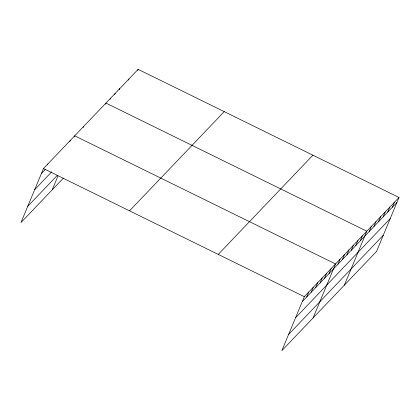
<?xml version="1.0" encoding="UTF-8"?>
<svg xmlns="http://www.w3.org/2000/svg" width="420" height="420" viewBox="0 0 420 420"><rect width="100%" height="100%" fill="white"/><g stroke="black" fill="none" stroke-linecap="round" stroke-linejoin="round"><path stroke-width="0.63" d="M399 197.479L304.311 296.693L281.852 350.653L376.541 251.438L399 197.479L138.149 69.347L43.46 168.562L21 222.521L63.41 178.085M47.465 164.987L47.922 163.884M69.788 141.598L70.245 140.501M52.248 189.777L57.981 176.001M74.251 136.92L74.708 135.823L335.559 263.954L313.1 317.909M83.176 127.57L83.638 126.467M105.499 104.181L105.956 103.084L366.807 231.215L344.348 285.169M110.098 99.361L110.555 98.264M114.697 94.542L115.154 93.445M119.296 89.723L119.752 88.625M128.494 80.089L128.951 78.986M137.692 70.45L138.149 69.347M306.71 296.966L308.774 292.016M311.178 292.288L313.236 287.338M315.641 287.611L317.704 282.66M320.103 282.933L322.166 277.982M324.571 278.255L326.629 273.31M329.033 273.583L331.091 268.632M337.958 264.227L340.022 259.276M342.426 259.55L344.484 254.599M346.889 254.872L348.952 249.921M351.351 250.194L353.414 245.243M355.819 245.516L357.877 240.566M360.281 240.839L362.339 235.888M369.343 231.347L371.406 226.396M373.942 226.527L376.005 221.576M378.541 221.708L380.604 216.757M383.14 216.888L385.203 211.937M387.739 212.069L389.802 207.118M392.338 207.249L394.401 202.298M41.401 173.513L45.418 169.302M34.666 189.683L51.629 171.911M27.731 206.346L57.194 175.476M129.538 210.845L224.233 111.631M218.227 254.41L312.921 155.195M302.248 301.644L396.937 202.429M295.517 317.814L390.206 218.605M288.582 334.478L383.271 235.263M43.46 168.562L304.311 296.693"/></g></svg>
